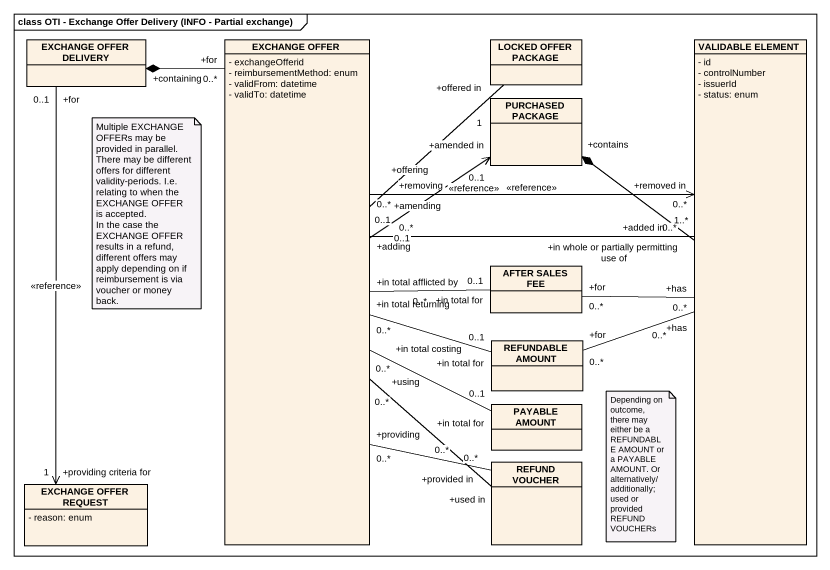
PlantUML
@startuml
mainframe class OTI - Exchange Offer Delivery (INFO - Partial exchange)
hide circle
hide empty members
skinparam classAttributeIconSize 0
class "EXCHANGE OFFER DELIVERY" as EXCHANGE_OFFER_DELIVERY
class "EXCHANGE OFFER" as EXCHANGE_OFFER {
  - exchangeOfferid
  - reimbursementMethod: enum
  - validFrom: datetime
  - validTo: datetime
}
class "LOCKED OFFER PACKAGE" as LOCKED_OFFER_PACKAGE
class "VALIDABLE ELEMENT" as VALIDABLE_ELEMENT {
  - id
  - controlNumber
  - issuerId
  - status: enum
}
class "PURCHASED PACKAGE" as PURCHASED_PACKAGE
class "AFTER SALES FEE" as AFTER_SALES_FEE
class "REFUNDABLE AMOUNT" as REFUNDABLE_AMOUNT
class "PAYABLE AMOUNT" as PAYABLE_AMOUNT
class "REFUND VOUCHER" as REFUND_VOUCHER
class "EXCHANGE OFFER REQUEST" as EXCHANGE_OFFER_REQUEST {
  - reason: enum
}
EXCHANGE_OFFER_DELIVERY "+for\n0..1" --> "+providing criteria for\n1" EXCHANGE_OFFER_REQUEST : <<reference>>
EXCHANGE_OFFER "+for\n0..*" -up-* "+containing" EXCHANGE_OFFER_DELIVERY
EXCHANGE_OFFER "+in total afflicted by\n0..*" -right- "+in total for\n0..1" AFTER_SALES_FEE
LOCKED_OFFER_PACKAGE "+offered in\n1" -- "+offering\n0..1" EXCHANGE_OFFER
VALIDABLE_ELEMENT "+removed in\n0..*" <-left- "+removing\n0..*" EXCHANGE_OFFER : <<reference>>
VALIDABLE_ELEMENT "+added in\n0..*" -left- "+adding\n0..*" EXCHANGE_OFFER
VALIDABLE_ELEMENT "+in whole or partially permitting use of\n1..*" -up-* "+contains" PURCHASED_PACKAGE
PURCHASED_PACKAGE "+amended in\n0..1" <-- "+amending\n0..1" EXCHANGE_OFFER : <<reference>>
AFTER_SALES_FEE "+for\n0..*" -right- "+has\n0..*" VALIDABLE_ELEMENT
REFUNDABLE_AMOUNT "+in total for\n0..1" -left- "+in total returning\n0..*" EXCHANGE_OFFER
REFUNDABLE_AMOUNT "+for\n0..*" -right- "+has\n0..*" VALIDABLE_ELEMENT
PAYABLE_AMOUNT "+in total for\n0..1" -left- "+in total costing\n0..*" EXCHANGE_OFFER
REFUND_VOUCHER "+used in\n0..*" -up- "+using\n0..*" EXCHANGE_OFFER
REFUND_VOUCHER "+provided in\n0..*" -up- "+providing\n0..*" EXCHANGE_OFFER
note as N1
  Multiple EXCHANGE OFFERs may be provided in parallel.
  There may be different offers for different validity-periods. I.e. relating to when the EXCHANGE OFFER is accepted.
  In the case the EXCHANGE OFFER results in a refund, different offers may apply depending on if reimbursement is via voucher or money back.
end note
note as N2
  Depending on outcome, there may either be a REFUNDABLE AMOUNT or a PAYABLE AMOUNT. Or alternatively/additionally; used or provided REFUND VOUCHERs
end note
@enduml
